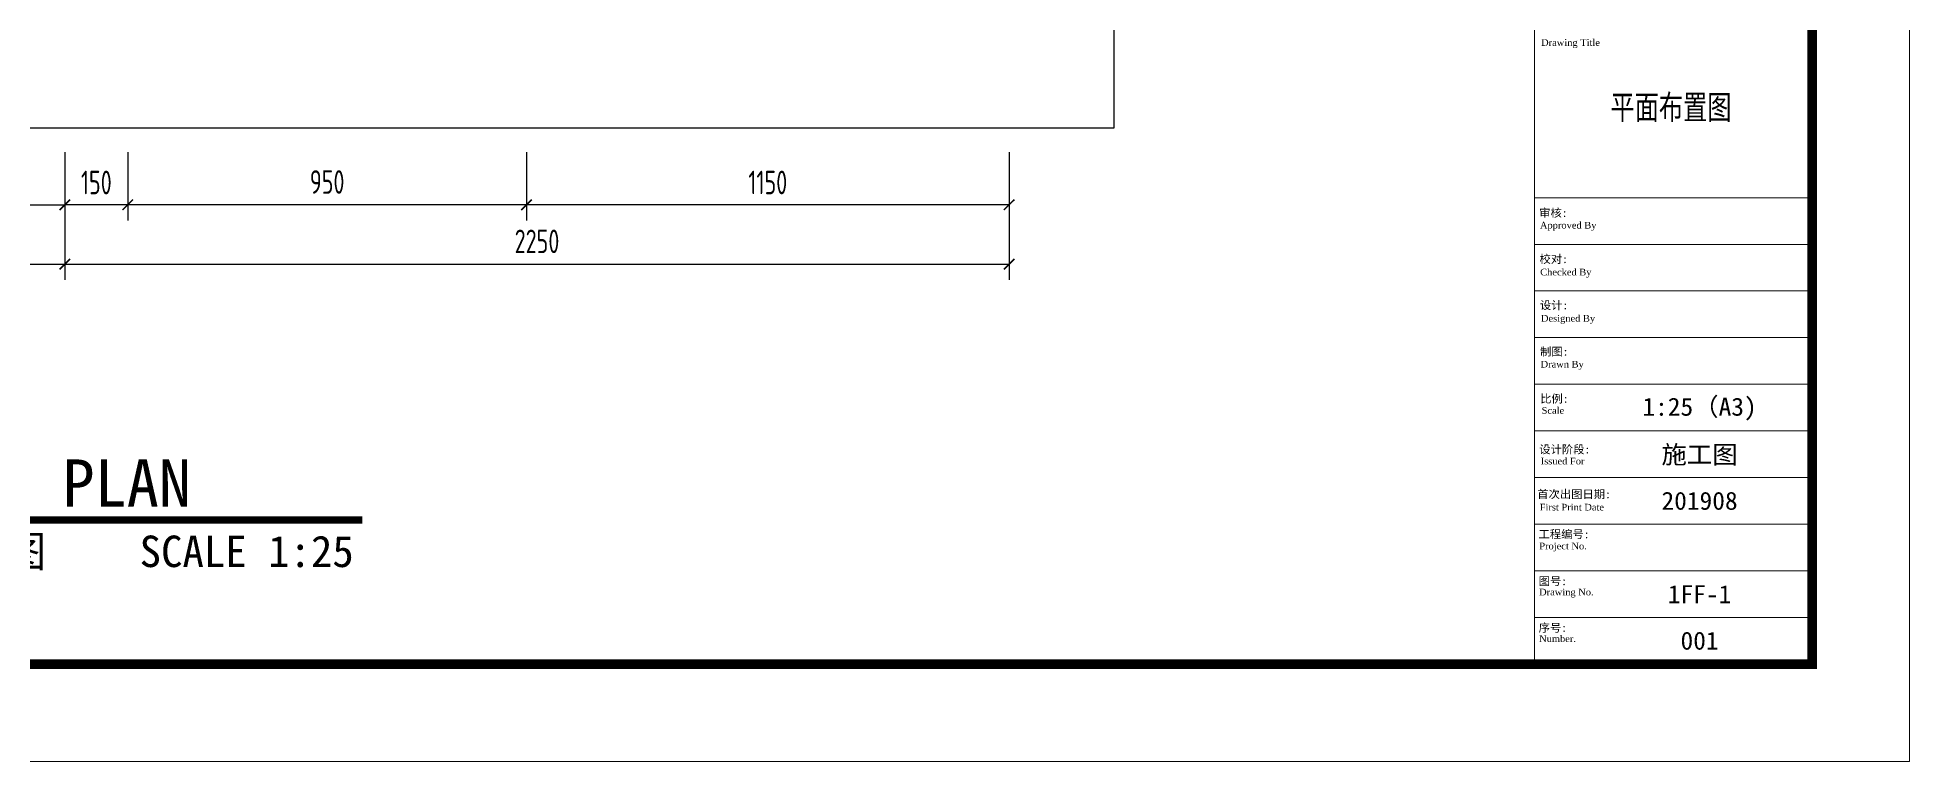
# Model space of a CAD drawing. Header units: millimetres. Extents: x 84706 to 155398, y -6776 to 36429.
# Drawn here: x 90002 to 94463, y -6776 to -5049 of the extents above; entities that cross this region are included whole.
import ezdxf
from ezdxf.enums import TextEntityAlignment as Align

# ---------------------------------------------------------------- set-up
doc = ezdxf.new("R2010")
doc.units = ezdxf.units.MM
doc.layers.get('Defpoints').update_dxf_attribs({"color": 250})
for name, color, linetype, lineweight in [('Drawing【图框、表格】', 150, 'Continuous', 0), ('FF-Text【平面文字】', 2, 'Continuous', 0), ('RC-dimensions', 44, 'Continuous', 0)]:
    doc.layers.add(name, color=color, linetype=linetype, lineweight=lineweight)
doc.layers.add('WALL【墙体】', color=7, linetype='Continuous')
doc.styles.add('zz', font='times.ttf')
doc.styles.add('宋体', font='', dxfattribs={"width": 0.8})
doc.styles.add('尺寸标注', font='ARCHS.SHX', dxfattribs={"width": 0.8})
doc.styles.add('线上图名', font='simhei.ttf')
doc.styles.add('线下图名', font='simhei.ttf')
doc.styles.add('黑体', font='simhei.ttf', dxfattribs={"width": 0.7})
doc.styles.get('宋体').set_extended_font_data('SimSun')
doc.dimstyles.new('海龙1：25', dxfattribs={"dimscale": 25, "dimtxt": 2.25, "dimasz": 1, "dimexe": 1.5, "dimexo": 1, "dimgap": 1, "dimtad": 1, "dimdec": 0, "dimrnd": 5, "dimdsep": 46, "dimtxsty": '尺寸标注', "dimblk": 'ARCHTICK', "dimblk1": 'ARCHTICK', "dimblk2": 'ARCHTICK', "dimcen": 1, "dimclrd": 44, "dimclre": 44, "dimclrt": 2, "dimadec": 0, "dimazin": 0, "dimtfac": 1, "dimtdec": 0, "dimtix": 1, "dimtmove": 2, "dimatfit": 3, "dimldrblk": 'hl_arrow2', "dimfxl": 0, "dimarcsym": 0})

# ---------------------------------------------------------------- blocks, each defined once
blk = doc.blocks.new('_ArchTick')
at = {"color": 2, "linetype": 'ByBlock', "const_width": 0.15}
blk.add_lwpolyline([(-0.5, -0.5), (0.5, 0.5)], dxfattribs=at)
blk = doc.blocks.new('*D84')
at = {"layer": 'Defpoints', "color": 0, "transparency": 16777216}
for p in [(86067.5, -5289.8), (90067.5, -5289.8), (90067.5, -5589.8)]:
    blk.add_point(p, dxfattribs=at)
at = {"layer": 'RC-dimensions', "color": 44, "lineweight": -2, "transparency": 16777216}
for p, q in [((86067.5, -5464.8), (86067.5, -5627.3)), ((90067.5, -5464.8), (90067.5, -5627.3)), ((86067.5, -5589.8), (90067.5, -5589.8))]:
    blk.add_line(p, q, dxfattribs=at)
at = {"layer": 'RC-dimensions', "color": 44, "lineweight": -2, "transparency": 16777216, "xscale": 25, "yscale": 25, "zscale": 25, "rotation": 180}
blk.add_blockref('_ArchTick', (86067.5, -5589.8), dxfattribs=at)
at = {"layer": 'RC-dimensions', "color": 44, "lineweight": -2, "transparency": 16777216, "xscale": 25, "yscale": 25, "zscale": 25}
blk.add_blockref('_ArchTick', (90067.5, -5589.8), dxfattribs=at)
at = {"layer": 'RC-dimensions', "color": 2, "transparency": 16777216, "insert": (88067.5, -5534.3), "char_height": 56.25, "attachment_point": 5, "style": '尺寸标注'}
blk.add_mtext('4000', dxfattribs=at)
blk = doc.blocks.new('hl_arrow2')
at = {"color": 2}
blk.add_line((-0.22, 0), (-1, 0), dxfattribs=at)
blk.add_lwpolyline([(-0.22, 0), (-0.86, -0.69), (-0.65, -0.86), (0, 0), (-0.65, 0.86), (-0.86, 0.69)], close=True, dxfattribs=at)
for points in [[(-0.86, 0.69), (-0.65, 0.86), (-0.22, 0), (0, 0)], [(-0.86, -0.69), (-0.65, -0.86), (-0.22, 0), (0, 0)]]:
    blk.add_solid(points, dxfattribs=at)
blk = doc.blocks.new('*D98')
at = {"layer": 'Defpoints', "color": 0, "transparency": 16777216}
for p in [(90067.5, -5289.8), (92317.5, -5289.8), (92317.5, -5589.8)]:
    blk.add_point(p, dxfattribs=at)
at = {"layer": 'RC-dimensions', "color": 44, "lineweight": -2, "transparency": 16777216}
for p, q in [((90067.5, -5464.8), (90067.5, -5627.3)), ((92317.5, -5464.8), (92317.5, -5627.3)), ((90067.5, -5589.8), (92317.5, -5589.8))]:
    blk.add_line(p, q, dxfattribs=at)
at = {"layer": 'RC-dimensions', "color": 44, "lineweight": -2, "transparency": 16777216, "xscale": 25, "yscale": 25, "zscale": 25, "rotation": 180}
blk.add_blockref('_ArchTick', (90067.5, -5589.8), dxfattribs=at)
at = {"layer": 'RC-dimensions', "color": 44, "lineweight": -2, "transparency": 16777216, "xscale": 25, "yscale": 25, "zscale": 25}
blk.add_blockref('_ArchTick', (92317.5, -5589.8), dxfattribs=at)
at = {"layer": 'RC-dimensions', "color": 2, "transparency": 16777216, "insert": (91192.5, -5535.5), "char_height": 56.25, "attachment_point": 5, "style": '尺寸标注'}
blk.add_mtext('2250', dxfattribs=at)
blk = doc.blocks.new('*D100')
at = {"layer": 'Defpoints', "color": 0, "transparency": 16777216}
for p in [(91167.5, -5148.2), (92317.5, -5148.2), (91167.5, -5448.2)]:
    blk.add_point(p, dxfattribs=at)
at = {"layer": 'RC-dimensions', "color": 44, "lineweight": -2, "transparency": 16777216}
for p, q in [((91167.5, -5323.2), (91167.5, -5485.7)), ((92317.5, -5323.2), (92317.5, -5485.7)), ((92317.5, -5448.2), (91167.5, -5448.2))]:
    blk.add_line(p, q, dxfattribs=at)
at = {"layer": 'RC-dimensions', "color": 44, "lineweight": -2, "transparency": 16777216, "xscale": 25, "yscale": 25, "zscale": 25, "rotation": 180}
blk.add_blockref('_ArchTick', (91167.5, -5448.2), dxfattribs=at)
at = {"layer": 'RC-dimensions', "color": 44, "lineweight": -2, "transparency": 16777216, "xscale": 25, "yscale": 25, "zscale": 25}
blk.add_blockref('_ArchTick', (92317.5, -5448.2), dxfattribs=at)
at = {"layer": 'RC-dimensions', "color": 2, "transparency": 16777216, "insert": (91742.5, -5395.1), "char_height": 56.25, "attachment_point": 5, "style": '尺寸标注'}
blk.add_mtext('1150', dxfattribs=at)
blk = doc.blocks.new('*D101')
at = {"layer": 'Defpoints', "color": 0, "transparency": 16777216}
for p in [(90217.5, -5148.2), (91167.5, -5148.2), (90217.5, -5448.2)]:
    blk.add_point(p, dxfattribs=at)
at = {"layer": 'RC-dimensions', "color": 44, "lineweight": -2, "transparency": 16777216}
for p, q in [((90217.5, -5323.2), (90217.5, -5485.7)), ((91167.5, -5323.2), (91167.5, -5485.7)), ((91167.5, -5448.2), (90217.5, -5448.2))]:
    blk.add_line(p, q, dxfattribs=at)
at = {"layer": 'RC-dimensions', "color": 44, "lineweight": -2, "transparency": 16777216, "xscale": 25, "yscale": 25, "zscale": 25, "rotation": 180}
blk.add_blockref('_ArchTick', (90217.5, -5448.2), dxfattribs=at)
at = {"layer": 'RC-dimensions', "color": 44, "lineweight": -2, "transparency": 16777216, "xscale": 25, "yscale": 25, "zscale": 25}
blk.add_blockref('_ArchTick', (91167.5, -5448.2), dxfattribs=at)
at = {"layer": 'RC-dimensions', "color": 2, "transparency": 16777216, "insert": (90692.5, -5393.9), "char_height": 56.25, "attachment_point": 5, "style": '尺寸标注'}
blk.add_mtext('950', dxfattribs=at)
blk = doc.blocks.new('*D102')
at = {"layer": 'Defpoints', "color": 0, "transparency": 16777216}
for p in [(90067.5, -5148.2), (90217.5, -5148.2), (90067.5, -5448.2)]:
    blk.add_point(p, dxfattribs=at)
at = {"layer": 'RC-dimensions', "color": 44, "lineweight": -2, "transparency": 16777216}
for p, q in [((90067.5, -5323.2), (90067.5, -5485.7)), ((90217.5, -5323.2), (90217.5, -5485.7)), ((90217.5, -5448.2), (90067.5, -5448.2))]:
    blk.add_line(p, q, dxfattribs=at)
at = {"layer": 'RC-dimensions', "color": 44, "lineweight": -2, "transparency": 16777216, "xscale": 25, "yscale": 25, "zscale": 25, "rotation": 180}
blk.add_blockref('_ArchTick', (90067.5, -5448.2), dxfattribs=at)
at = {"layer": 'RC-dimensions', "color": 44, "lineweight": -2, "transparency": 16777216, "xscale": 25, "yscale": 25, "zscale": 25}
blk.add_blockref('_ArchTick', (90217.5, -5448.2), dxfattribs=at)
at = {"layer": 'RC-dimensions', "color": 2, "transparency": 16777216, "insert": (90142.5, -5395.1), "char_height": 56.25, "attachment_point": 5, "style": '尺寸标注'}
blk.add_mtext('150', dxfattribs=at)
blk = doc.blocks.new('*U166')
at = {"color": 2, "linetype": 'Continuous'}
blk.add_lwpolyline([(-48.54, 0, 0.7, 0.7, 0), (54.54, 0, 0.75, 0.75, 0)], format="xyseb", dxfattribs=at)
at = {"color": 2, "style": '线上图名', "flags": 8}
blk.add_attdef('EXISTING_PLAN', text='', height=4.5, dxfattribs=at).set_placement((3, 1.27), align=Align.CENTER)
at = {"color": 2, "style": '线下图名', "flags": 8}
blk.add_attdef('图名1', text='', height=3, dxfattribs=at).set_placement((-47.14, -1.5), align=Align.TOP_LEFT)
blk.add_attdef('比例1', text='', height=3, dxfattribs=at).set_placement((53.72, -1.5), align=Align.TOP_RIGHT)
blk = doc.blocks.new('*D107')
at = {"layer": 'Defpoints', "color": 0, "transparency": 16777216}
for p in [(86267.5, -5148.2), (90067.5, -5148.2), (90067.5, -5448.2)]:
    blk.add_point(p, dxfattribs=at)
at = {"layer": 'RC-dimensions', "color": 44, "lineweight": -2, "transparency": 16777216}
for p, q in [((86267.5, -5323.2), (86267.5, -5485.7)), ((90067.5, -5323.2), (90067.5, -5485.7)), ((86267.5, -5448.2), (90067.5, -5448.2))]:
    blk.add_line(p, q, dxfattribs=at)
at = {"layer": 'RC-dimensions', "color": 44, "lineweight": -2, "transparency": 16777216, "xscale": 25, "yscale": 25, "zscale": 25, "rotation": 180}
blk.add_blockref('_ArchTick', (86267.5, -5448.2), dxfattribs=at)
at = {"layer": 'RC-dimensions', "color": 44, "lineweight": -2, "transparency": 16777216, "xscale": 25, "yscale": 25, "zscale": 25}
blk.add_blockref('_ArchTick', (90067.5, -5448.2), dxfattribs=at)
at = {"layer": 'RC-dimensions', "color": 2, "transparency": 16777216, "insert": (88167.5, -5395.1), "char_height": 56.25, "attachment_point": 5, "style": '尺寸标注'}
blk.add_mtext('3800', dxfattribs=at)
blk = doc.blocks.new('海龍_09052443')
for p, q in [((8576.7, -14350), (8576.7, -500)), ((10000, -500), (10000, -14350)), ((8576.7, -11956.4), (10000, -11956.4)), ((8576.7, -12195.8), (10000, -12195.8)), ((8576.7, -12435.1), (10000, -12435.1)), ((8576.7, -12674.5), (10000, -12674.5)), ((8576.7, -12913.9), (10000, -12913.9)), ((8576.7, -13153.2), (10000, -13153.2)), ((8576.7, -13392.6), (10000, -13392.6)), ((8576.7, -13631.9), (10000, -13631.9)), ((8576.7, -13871.3), (10000, -13871.3)), ((8576.7, -14110.6), (10000, -14110.6)), ((10000, -14350), (8576.7, -14350))]:
    blk.add_line(p, q)
blk.add_lwpolyline([(-10500, -14850), (10500, -14850), (10500, 0), (-10500, 0)], close=True)
at = {"const_width": 50}
blk.add_lwpolyline([(-9250, -14350), (10000, -14350), (10000, -500), (-9250, -500)], close=True, dxfattribs=at)
at = {"width": 1.036363}
for s, height, style, p in [('Drawing Title', 34.194, 'zz', (8610.5, -11177.1, -0.1)), ('Approved By', 34.194, 'zz', (8604.4, -12114.6, -0.1)), ('审核:', 41.03, '黑体', (8600.3, -12054.9)), ('校对:', 41.03, '黑体', (8602.3, -12292)), ('Checked By', 34.19, 'zz', (8605.7, -12355.1, -0.1)), ('设计:', 41.03, '黑体', (8604.4, -12528.9)), ('Designed By', 34.194, 'zz', (8609.6, -12592.2, -0.1)), ('制图:', 41.03, '黑体', (8605.1, -12767)), ('Drawn By', 34.19, 'zz', (8607.8, -12827.8, -0.1)), ('比例:', 41.03, '黑体', (8605.7, -13008.7)), ('Scale', 34.19, 'zz', (8612.9, -13065.2, -0.1)), ('设计阶段:', 41.03, '黑体', (8600.9, -13268.7)), ('Issued For', 34.19, 'zz', (8608.4, -13325, -0.1)), ('首次出图日期:', 41.03, '黑体', (8590.7, -13498.5)), ('First Print Date', 34.194, 'zz', (8603.1, -13561.5, -0.1)), ('工程编号:', 41.03, '黑体', (8597.2, -13703.9)), ('Project No.', 34.194, 'zz', (8601, -13760.8, -0.1)), ('图号:', 41.03, '黑体', (8597.9, -13944.6)), ('Drawing No.', 34.194, 'zz', (8600.3, -13997.1, -0.1)), ('序号:', 41.03, '黑体', (8597.9, -14184)), ('Number.', 34.19, 'zz', (8600.3, -14236.5, -0.1))]:
    blk.add_text(s, height=height, dxfattribs=dict(at, style=style)).set_placement(p)
at = {"style": '黑体', "width": 0.704386, "flags": 8}
blk.add_attdef('项目名称', text='', height=288.4, rotation=90, dxfattribs=at).set_placement((9289.1, -6224.6), align=Align.CENTER)
at = {"color": 2, "style": '宋体', "width": 0.725454, "flags": 8}
blk.add_attdef('图名', text='', height=125.5, dxfattribs=at).set_placement((9276.8, -11489.7), align=Align.MIDDLE)
at = {"style": '黑体', "width": 1.036363, "flags": 8}
for tag, p in [('比例', (9423.1, -13033.5)), ('阶段', (9423.1, -13272.9)), ('日期', (9423.1, -13512.2)), ('1FF-1', (9423.1, -13991)), ('序号', (9423.1, -14230.3))]:
    blk.add_attdef(tag, text='', height=92.3, dxfattribs=at).set_placement(p, align=Align.MIDDLE)

msp = doc.modelspace()

# ---------------------------------------------------------------- linework, layer by layer
at = {"layer": 'WALL【墙体】'}
for p, q in [((92567.5, -5264.9), (92567.5, -2864.8)), ((85817.5, -5264.9), (92567.5, -5264.9))]:
    msp.add_line(p, q, dxfattribs=at)

# ---------------------------------------------------------------- block references
at = {"layer": 'Drawing【图框、表格】'}
ref = msp.add_blockref('海龍_09052443', (89584.3, 124), dxfattribs=dict(at, xscale=0.4646400000000001, yscale=0.4646400000000001, zscale=0.4646400000000001))
ref.add_attrib('序号', '001', dxfattribs={"layer": '0', "height": 42.9, "style": '黑体', "width": 1.036363}).set_placement((93962.6, -6488), align=Align.MIDDLE)
ref.add_attrib('日期', '201908', dxfattribs={"layer": '0', "height": 42.9, "style": '黑体', "width": 1.036363}).set_placement((93962.6, -6154.4), align=Align.MIDDLE)
ref.add_attrib('比例', '1:25（A3)', dxfattribs={"layer": '0', "height": 42.9, "style": '黑体', "width": 1.036363}).set_placement((93962.6, -5931.9), align=Align.MIDDLE)
ref.add_attrib('阶段', '施工图', dxfattribs={"layer": '0', "height": 42.9, "style": '黑体', "width": 1.036363}).set_placement((93962.6, -6043.1), align=Align.MIDDLE)
ref.add_attrib('1FF-1', '1FF-1', dxfattribs={"layer": '0', "height": 42.9, "style": '黑体', "width": 1.036363}).set_placement((93962.6, -6376.8), align=Align.MIDDLE)
ref.add_attrib('图名', '平面布置图', dxfattribs={"layer": '0', "color": 2, "height": 58.31, "style": '宋体', "width": 0.725454}).set_placement((93894.6, -5214.6), align=Align.MIDDLE)
at = {"layer": 'FF-Text【平面文字】'}
ref = msp.add_blockref('*U166', (89413, -6199.6), dxfattribs=dict(at, xscale=25, yscale=25, zscale=25))
ref.add_attrib('比例1', 'SCALE 1:25', dxfattribs={"layer": '0', "color": 2, "height": 75, "style": '线下图名'}).set_placement((90755.9, -6237.1), align=Align.TOP_RIGHT)
ref.add_attrib('EXISTING_PLAN', 'FIXTURE FURNISHING PLAN', dxfattribs={"layer": '0', "color": 2, "height": 112.5, "style": '线上图名'}).set_placement((89487.9, -6167.8), align=Align.CENTER)
ref.add_attrib('图名1', '中北排标准间6.25*3.75房型平面布置图', dxfattribs={"layer": '0', "color": 2, "height": 75, "style": '线下图名'}).set_placement((88234.4, -6237.1), align=Align.TOP_LEFT)

# ---------------------------------------------------------------- dimensions: what is measured, and where the dimension line sits
at = {"layer": 'RC-dimensions'}
for base, p1, p2, picture, middle in [((90067.5, -5448.2), (86267.5, -5148.2), (90067.5, -5148.2), '*D107', (88167.5, -5395.1)), ((90067.5, -5448.2), (90217.5, -5148.2), (90067.5, -5148.2), '*D102', (90142.5, -5395.1)), ((90217.5, -5448.2), (91167.5, -5148.2), (90217.5, -5148.2), '*D101', (90692.5, -5393.9)), ((91167.5, -5448.2), (92317.5, -5148.2), (91167.5, -5148.2), '*D100', (91742.5, -5395.1)), ((90067.5, -5589.8), (86067.5, -5289.8), (90067.5, -5289.8), '*D84', (88067.5, -5534.3)), ((92317.5, -5589.8), (90067.5, -5289.8), (92317.5, -5289.8), '*D98', (91192.5, -5535.5))]:
    dim = msp.add_linear_dim(base=base, p1=p1, p2=p2, dimstyle='海龙1：25', dxfattribs=at)
    dim.commit()
    dim.dimension.update_dxf_attribs({"geometry": picture, "text_midpoint": middle})

doc.saveas('drawing.dxf')
